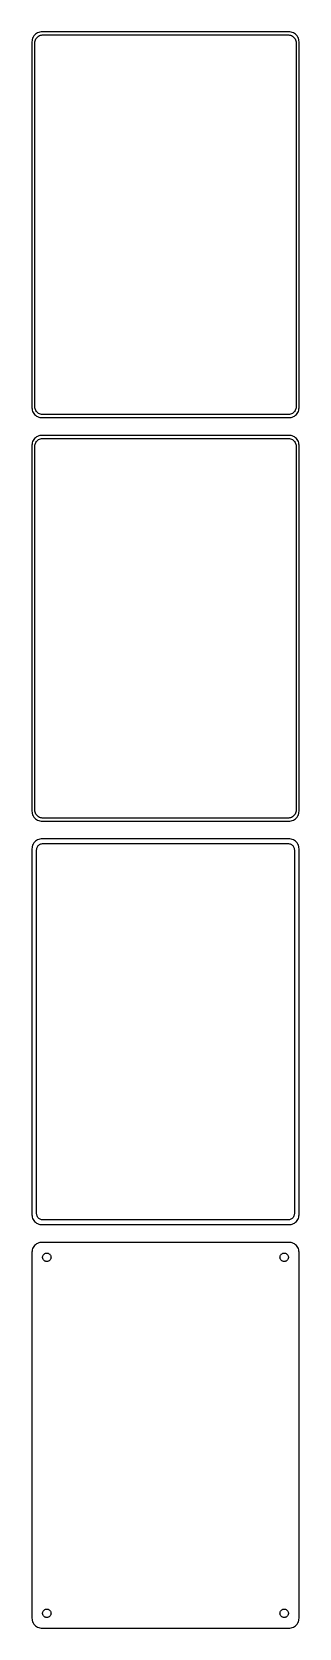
# Model space of a CAD drawing. Header units: metres. Extents: x -68 to 68, y 719 to 1525.
import ezdxf

# ---------------------------------------------------------------- set-up
doc = ezdxf.new("R2010")
doc.units = ezdxf.units.M

msp = doc.modelspace()

# ---------------------------------------------------------------- linework, layer by layer
for p, q in [((-64.0451, 1525.26), (-64.6289, 1525.02)), ((-63.4369, 1525.41), (-64.0451, 1525.26)), ((-62.8139, 1525.49), (-63.4369, 1525.41)), ((62.8139, 1525.49), (-62.8139, 1525.49)), ((63.4369, 1525.41), (62.8139, 1525.49)), ((64.0451, 1525.26), (63.4369, 1525.41)), ((64.6289, 1525.02), (64.0451, 1525.26)), ((-67.4606, 1521.13), (-67.5, 1520.5)), ((-67.5, 1520.5), (-67.5, 1335.5)), ((-67.3429, 1521.74), (-67.4606, 1521.13)), ((-67.1489, 1522.34), (-67.3429, 1521.74)), ((-66.8815, 1522.91), (-67.1489, 1522.34)), ((-66.5451, 1523.44), (-66.8815, 1522.91)), ((-66.1448, 1523.92), (-66.5451, 1523.44)), ((-65.6871, 1524.35), (-66.1448, 1523.92)), ((-66, 1520), (-65.9685, 1520.5)), ((-66, 1336), (-66, 1520)), ((-65.9685, 1520.5), (-65.8743, 1520.99)), ((-65.8743, 1520.99), (-65.7191, 1521.47)), ((-65.7191, 1521.47), (-65.5052, 1521.93)), ((-65.1791, 1524.72), (-65.6871, 1524.35)), ((-65.5052, 1521.93), (-65.2361, 1522.35)), ((-65.2361, 1522.35), (-64.9159, 1522.74)), ((-64.6289, 1525.02), (-65.1791, 1524.72)), ((-64.9159, 1522.74), (-64.5497, 1523.08)), ((-64.5497, 1523.08), (-64.1433, 1523.38)), ((-64.1433, 1523.38), (-63.7031, 1523.62)), ((-63.7031, 1523.62), (-63.2361, 1523.8)), ((-63.2361, 1523.8), (-62.7495, 1523.93)), ((-62.7495, 1523.93), (-62.2512, 1523.99)), ((-62.2512, 1523.99), (62.2512, 1523.99)), ((62.2512, 1523.99), (62.7495, 1523.93)), ((62.7495, 1523.93), (63.2361, 1523.8)), ((63.2361, 1523.8), (63.7031, 1523.62)), ((63.7031, 1523.62), (64.1433, 1523.38)), ((64.1433, 1523.38), (64.5497, 1523.08)), ((64.5497, 1523.08), (64.9159, 1522.74)), ((65.1791, 1524.72), (64.6289, 1525.02)), ((64.9159, 1522.74), (65.2361, 1522.35)), ((65.6871, 1524.35), (65.1791, 1524.72)), ((65.2361, 1522.35), (65.5052, 1521.93)), ((65.5052, 1521.93), (65.7191, 1521.47)), ((66.1448, 1523.92), (65.6871, 1524.35)), ((65.7191, 1521.47), (65.8743, 1520.99)), ((65.8743, 1520.99), (65.9685, 1520.5)), ((65.9685, 1520.5), (66, 1520)), ((66, 1520), (66, 1336)), ((66.5451, 1523.44), (66.1448, 1523.92)), ((66.8815, 1522.91), (66.5451, 1523.44)), ((67.1489, 1522.34), (66.8815, 1522.91)), ((67.3429, 1521.74), (67.1489, 1522.34)), ((67.4606, 1521.13), (67.3429, 1521.74)), ((67.5, 1520.5), (67.4606, 1521.13)), ((67.5, 1335.5), (67.5, 1520.5)), ((-67.5, 1335.5), (-67.4606, 1334.87)), ((-67.4606, 1334.87), (-67.3429, 1334.26)), ((-67.3429, 1334.26), (-67.1489, 1333.66)), ((-67.1489, 1333.66), (-66.8815, 1333.09)), ((-66.8815, 1333.09), (-66.5451, 1332.56)), ((-66.5451, 1332.56), (-66.1448, 1332.08)), ((-66.1448, 1332.08), (-65.6871, 1331.65)), ((-65.9685, 1335.5), (-66, 1336)), ((-65.8743, 1335.01), (-65.9685, 1335.5)), ((-65.7191, 1334.53), (-65.8743, 1335.01)), ((-65.5052, 1334.07), (-65.7191, 1334.53)), ((-65.6871, 1331.65), (-65.1791, 1331.28)), ((-65.2361, 1333.65), (-65.5052, 1334.07)), ((-64.9159, 1333.26), (-65.2361, 1333.65)), ((-64.5497, 1332.92), (-64.9159, 1333.26)), ((-64.1433, 1332.62), (-64.5497, 1332.92)), ((-63.7031, 1332.38), (-64.1433, 1332.62)), ((-63.2361, 1332.2), (-63.7031, 1332.38)), ((-62.7495, 1332.07), (-63.2361, 1332.2)), ((-62.2512, 1332.01), (-62.7495, 1332.07)), ((62.2512, 1332.01), (-62.2512, 1332.01)), ((62.7495, 1332.07), (62.2512, 1332.01)), ((63.2361, 1332.2), (62.7495, 1332.07)), ((63.7031, 1332.38), (63.2361, 1332.2)), ((64.1433, 1332.62), (63.7031, 1332.38)), ((64.5497, 1332.92), (64.1433, 1332.62)), ((64.9159, 1333.26), (64.5497, 1332.92)), ((65.2361, 1333.65), (64.9159, 1333.26)), ((65.1791, 1331.28), (65.6871, 1331.65)), ((65.5052, 1334.07), (65.2361, 1333.65)), ((65.7191, 1334.53), (65.5052, 1334.07)), ((65.6871, 1331.65), (66.1448, 1332.08)), ((65.8743, 1335.01), (65.7191, 1334.53)), ((65.9685, 1335.5), (65.8743, 1335.01)), ((66, 1336), (65.9685, 1335.5)), ((66.1448, 1332.08), (66.5451, 1332.56)), ((66.5451, 1332.56), (66.8815, 1333.09)), ((66.8815, 1333.09), (67.1489, 1333.66)), ((67.1489, 1333.66), (67.3429, 1334.26)), ((67.3429, 1334.26), (67.4606, 1334.87)), ((67.4606, 1334.87), (67.5, 1335.5)), ((-65.1791, 1331.28), (-64.6289, 1330.98)), ((-64.6289, 1330.98), (-64.0451, 1330.74)), ((-64.0451, 1330.74), (-63.4369, 1330.59)), ((-63.4369, 1330.59), (-62.8139, 1330.51)), ((-62.8139, 1330.51), (62.8139, 1330.51)), ((62.8139, 1330.51), (63.4369, 1330.59)), ((63.4369, 1330.59), (64.0451, 1330.74)), ((64.0451, 1330.74), (64.6289, 1330.98)), ((64.6289, 1330.98), (65.1791, 1331.28)), ((-67.4606, 1317.13), (-67.5, 1316.5)), ((-67.5, 1316.5), (-67.5, 1131.5)), ((-67.3429, 1317.74), (-67.4606, 1317.13)), ((-67.1489, 1318.34), (-67.3429, 1317.74)), ((-66.8815, 1318.91), (-67.1489, 1318.34)), ((-66.5451, 1319.44), (-66.8815, 1318.91)), ((-66.1448, 1319.92), (-66.5451, 1319.44)), ((-65.6871, 1320.35), (-66.1448, 1319.92)), ((-66, 1316), (-65.9685, 1316.5)), ((-66, 1132), (-66, 1316)), ((-65.9685, 1316.5), (-65.8743, 1316.99)), ((-65.8743, 1316.99), (-65.7191, 1317.47)), ((-65.7191, 1317.47), (-65.5052, 1317.93)), ((-65.1791, 1320.72), (-65.6871, 1320.35)), ((-65.5052, 1317.93), (-65.2361, 1318.35)), ((-65.2361, 1318.35), (-64.9159, 1318.74)), ((-64.6289, 1321.02), (-65.1791, 1320.72)), ((-64.9159, 1318.74), (-64.5497, 1319.08)), ((-64.0451, 1321.26), (-64.6289, 1321.02)), ((-64.5497, 1319.08), (-64.1433, 1319.38)), ((-64.1433, 1319.38), (-63.7031, 1319.62)), ((-63.4369, 1321.41), (-64.0451, 1321.26)), ((-63.7031, 1319.62), (-63.2361, 1319.8)), ((-62.8139, 1321.49), (-63.4369, 1321.41)), ((-63.2361, 1319.8), (-62.7495, 1319.93)), ((62.8139, 1321.49), (-62.8139, 1321.49)), ((-62.7495, 1319.93), (-62.2512, 1319.99)), ((-62.2512, 1319.99), (62.2512, 1319.99)), ((62.2512, 1319.99), (62.7495, 1319.93)), ((62.7495, 1319.93), (63.2361, 1319.8)), ((63.4369, 1321.41), (62.8139, 1321.49)), ((63.2361, 1319.8), (63.7031, 1319.62)), ((64.0451, 1321.26), (63.4369, 1321.41)), ((63.7031, 1319.62), (64.1433, 1319.38)), ((64.6289, 1321.02), (64.0451, 1321.26)), ((64.1433, 1319.38), (64.5497, 1319.08)), ((64.5497, 1319.08), (64.9159, 1318.74)), ((65.1791, 1320.72), (64.6289, 1321.02)), ((64.9159, 1318.74), (65.2361, 1318.35)), ((65.6871, 1320.35), (65.1791, 1320.72)), ((65.2361, 1318.35), (65.5052, 1317.93)), ((65.5052, 1317.93), (65.7191, 1317.47)), ((66.1448, 1319.92), (65.6871, 1320.35)), ((65.7191, 1317.47), (65.8743, 1316.99)), ((65.8743, 1316.99), (65.9685, 1316.5)), ((65.9685, 1316.5), (66, 1316)), ((66, 1316), (66, 1132)), ((66.5451, 1319.44), (66.1448, 1319.92)), ((66.8815, 1318.91), (66.5451, 1319.44)), ((67.1489, 1318.34), (66.8815, 1318.91)), ((67.3429, 1317.74), (67.1489, 1318.34)), ((67.4606, 1317.13), (67.3429, 1317.74)), ((67.5, 1316.5), (67.4606, 1317.13)), ((67.5, 1131.5), (67.5, 1316.5)), ((-67.5, 1131.5), (-67.4606, 1130.87)), ((-67.4606, 1130.87), (-67.3429, 1130.26)), ((-67.3429, 1130.26), (-67.1489, 1129.66)), ((-65.9685, 1131.5), (-66, 1132)), ((-65.8743, 1131.01), (-65.9685, 1131.5)), ((-65.7191, 1130.53), (-65.8743, 1131.01)), ((-65.5052, 1130.07), (-65.7191, 1130.53)), ((-65.2361, 1129.65), (-65.5052, 1130.07)), ((65.5052, 1130.07), (65.2361, 1129.65)), ((65.7191, 1130.53), (65.5052, 1130.07)), ((65.8743, 1131.01), (65.7191, 1130.53)), ((65.9685, 1131.5), (65.8743, 1131.01)), ((66, 1132), (65.9685, 1131.5)), ((67.1489, 1129.66), (67.3429, 1130.26)), ((67.3429, 1130.26), (67.4606, 1130.87)), ((67.4606, 1130.87), (67.5, 1131.5)), ((-67.1489, 1129.66), (-66.8815, 1129.09)), ((-66.8815, 1129.09), (-66.5451, 1128.56)), ((-66.5451, 1128.56), (-66.1448, 1128.08)), ((-66.1448, 1128.08), (-65.6871, 1127.65)), ((-65.6871, 1127.65), (-65.1791, 1127.28)), ((-64.9159, 1129.26), (-65.2361, 1129.65)), ((-65.1791, 1127.28), (-64.6289, 1126.98)), ((-64.5497, 1128.92), (-64.9159, 1129.26)), ((-64.6289, 1126.98), (-64.0451, 1126.74)), ((-64.1433, 1128.62), (-64.5497, 1128.92)), ((-63.7031, 1128.38), (-64.1433, 1128.62)), ((-64.0451, 1126.74), (-63.4369, 1126.59)), ((-63.2361, 1128.2), (-63.7031, 1128.38)), ((-63.4369, 1126.59), (-62.8139, 1126.51)), ((-62.7495, 1128.07), (-63.2361, 1128.2)), ((-62.8139, 1126.51), (62.8139, 1126.51)), ((-62.2512, 1128.01), (-62.7495, 1128.07)), ((62.2512, 1128.01), (-62.2512, 1128.01)), ((62.7495, 1128.07), (62.2512, 1128.01)), ((63.2361, 1128.2), (62.7495, 1128.07)), ((62.8139, 1126.51), (63.4369, 1126.59)), ((63.7031, 1128.38), (63.2361, 1128.2)), ((63.4369, 1126.59), (64.0451, 1126.74)), ((64.1433, 1128.62), (63.7031, 1128.38)), ((64.0451, 1126.74), (64.6289, 1126.98)), ((64.5497, 1128.92), (64.1433, 1128.62)), ((64.9159, 1129.26), (64.5497, 1128.92)), ((64.6289, 1126.98), (65.1791, 1127.28)), ((65.2361, 1129.65), (64.9159, 1129.26)), ((65.1791, 1127.28), (65.6871, 1127.65)), ((65.6871, 1127.65), (66.1448, 1128.08)), ((66.1448, 1128.08), (66.5451, 1128.56)), ((66.5451, 1128.56), (66.8815, 1129.09)), ((66.8815, 1129.09), (67.1489, 1129.66)), ((-67.3429, 1113.74), (-67.4606, 1113.13)), ((-67.1489, 1114.34), (-67.3429, 1113.74)), ((-66.8815, 1114.91), (-67.1489, 1114.34)), ((-66.5451, 1115.44), (-66.8815, 1114.91)), ((-66.1448, 1115.92), (-66.5451, 1115.44)), ((-65.6871, 1116.35), (-66.1448, 1115.92)), ((-65.1791, 1116.72), (-65.6871, 1116.35)), ((-64.6289, 1117.02), (-65.1791, 1116.72)), ((-64.7279, 1113.5), (-64.5184, 1113.83)), ((-64.0451, 1117.26), (-64.6289, 1117.02)), ((-64.5184, 1113.83), (-64.2692, 1114.13)), ((-64.2692, 1114.13), (-63.9842, 1114.4)), ((-63.4369, 1117.41), (-64.0451, 1117.26)), ((-63.9842, 1114.4), (-63.668, 1114.63)), ((-63.668, 1114.63), (-63.3254, 1114.82)), ((-62.8139, 1117.49), (-63.4369, 1117.41)), ((-63.3254, 1114.82), (-62.9619, 1114.96)), ((-62.9619, 1114.96), (-62.5833, 1115.06)), ((62.8139, 1117.49), (-62.8139, 1117.49)), ((-62.5833, 1115.06), (-62.1954, 1115.11)), ((-62.1954, 1115.11), (62.1954, 1115.11)), ((62.1954, 1115.11), (62.5833, 1115.06)), ((62.5833, 1115.06), (62.9619, 1114.96)), ((63.4369, 1117.41), (62.8139, 1117.49)), ((62.9619, 1114.96), (63.3254, 1114.82)), ((63.3254, 1114.82), (63.668, 1114.63)), ((64.0451, 1117.26), (63.4369, 1117.41)), ((63.668, 1114.63), (63.9842, 1114.4)), ((63.9842, 1114.4), (64.2692, 1114.13)), ((64.6289, 1117.02), (64.0451, 1117.26)), ((64.2692, 1114.13), (64.5184, 1113.83)), ((64.5184, 1113.83), (64.7279, 1113.5)), ((65.1791, 1116.72), (64.6289, 1117.02)), ((65.6871, 1116.35), (65.1791, 1116.72)), ((66.1448, 1115.92), (65.6871, 1116.35)), ((66.5451, 1115.44), (66.1448, 1115.92)), ((66.8815, 1114.91), (66.5451, 1115.44)), ((67.1489, 1114.34), (66.8815, 1114.91)), ((67.3429, 1113.74), (67.1489, 1114.34)), ((67.4606, 1113.13), (67.3429, 1113.74)), ((-67.4606, 1113.13), (-67.5, 1112.5)), ((-67.5, 1112.5), (-67.5, 927.5)), ((-65.1129, 1112), (-65.0884, 1112.39)), ((-65.1129, 928), (-65.1129, 1112)), ((-65.0884, 1112.39), (-65.0151, 1112.77)), ((-65.0151, 1112.77), (-64.8943, 1113.15)), ((-64.8943, 1113.15), (-64.7279, 1113.5)), ((64.7279, 1113.5), (64.8943, 1113.15)), ((64.8943, 1113.15), (65.0151, 1112.77)), ((65.0151, 1112.77), (65.0884, 1112.39)), ((65.0884, 1112.39), (65.1129, 1112)), ((65.1129, 1112), (65.1129, 928)), ((67.5, 1112.5), (67.4606, 1113.13)), ((67.5, 927.5), (67.5, 1112.5)), ((-67.5, 927.5), (-67.4606, 926.873)), ((-67.4606, 926.873), (-67.3429, 926.257)), ((-67.3429, 926.257), (-67.1489, 925.659)), ((-67.1489, 925.659), (-66.8815, 925.091)), ((-66.8815, 925.091), (-66.5451, 924.561)), ((-66.5451, 924.561), (-66.1448, 924.077)), ((-66.1448, 924.077), (-65.6871, 923.647)), ((-65.6871, 923.647), (-65.1791, 923.278)), ((-65.1791, 923.278), (-64.6289, 922.976)), ((-65.0884, 927.61), (-65.1129, 928)), ((-65.0151, 927.226), (-65.0884, 927.61)), ((-64.8943, 926.854), (-65.0151, 927.226)), ((-64.7279, 926.5), (-64.8943, 926.854)), ((-64.5184, 926.17), (-64.7279, 926.5)), ((-64.6289, 922.976), (-64.0451, 922.745)), ((-64.2692, 925.869), (-64.5184, 926.17)), ((-63.9842, 925.601), (-64.2692, 925.869)), ((-64.0451, 922.745), (-63.4369, 922.589)), ((-63.668, 925.372), (-63.9842, 925.601)), ((-63.3254, 925.183), (-63.668, 925.372)), ((-63.4369, 922.589), (-62.8139, 922.51)), ((-62.9619, 925.039), (-63.3254, 925.183)), ((-62.5833, 924.942), (-62.9619, 925.039)), ((-62.8139, 922.51), (62.8139, 922.51)), ((-62.1954, 924.893), (-62.5833, 924.942)), ((62.1954, 924.893), (-62.1954, 924.893)), ((62.5833, 924.942), (62.1954, 924.893)), ((62.9619, 925.039), (62.5833, 924.942)), ((62.8139, 922.51), (63.4369, 922.589)), ((63.3254, 925.183), (62.9619, 925.039)), ((63.668, 925.372), (63.3254, 925.183)), ((63.4369, 922.589), (64.0451, 922.745)), ((63.9842, 925.601), (63.668, 925.372)), ((64.2692, 925.869), (63.9842, 925.601)), ((64.0451, 922.745), (64.6289, 922.976)), ((64.5184, 926.17), (64.2692, 925.869)), ((64.7279, 926.5), (64.5184, 926.17)), ((64.6289, 922.976), (65.1791, 923.278)), ((64.8943, 926.854), (64.7279, 926.5)), ((65.0151, 927.226), (64.8943, 926.854)), ((65.0884, 927.61), (65.0151, 927.226)), ((65.1129, 928), (65.0884, 927.61)), ((65.1791, 923.278), (65.6871, 923.647)), ((65.6871, 923.647), (66.1448, 924.077)), ((66.1448, 924.077), (66.5451, 924.561)), ((66.5451, 924.561), (66.8815, 925.091)), ((66.8815, 925.091), (67.1489, 925.659)), ((67.1489, 925.659), (67.3429, 926.257)), ((67.3429, 926.257), (67.4606, 926.873)), ((67.4606, 926.873), (67.5, 927.5)), ((-66.1448, 911.923), (-66.5451, 911.439)), ((-65.6871, 912.353), (-66.1448, 911.923)), ((-65.1791, 912.722), (-65.6871, 912.353)), ((-64.6289, 913.024), (-65.1791, 912.722)), ((-64.0451, 913.255), (-64.6289, 913.024)), ((-63.4369, 913.411), (-64.0451, 913.255)), ((-62.8139, 913.49), (-63.4369, 913.411)), ((62.8139, 913.49), (-62.8139, 913.49)), ((63.4369, 913.411), (62.8139, 913.49)), ((64.0451, 913.255), (63.4369, 913.411)), ((64.6289, 913.024), (64.0451, 913.255)), ((65.1791, 912.722), (64.6289, 913.024)), ((65.6871, 912.353), (65.1791, 912.722)), ((66.1448, 911.923), (65.6871, 912.353)), ((66.5451, 911.439), (66.1448, 911.923)), ((-67.4606, 909.127), (-67.5, 908.5)), ((-67.5, 908.5), (-67.5, 723.5)), ((-67.3429, 909.743), (-67.4606, 909.127)), ((-67.1489, 910.341), (-67.3429, 909.743)), ((-66.8815, 910.909), (-67.1489, 910.341)), ((-66.5451, 911.439), (-66.8815, 910.909)), ((-62.1353, 906), (-62.1185, 906.268)), ((-62.1185, 905.732), (-62.1353, 906)), ((-62.1185, 906.268), (-62.0682, 906.531)), ((-62.0682, 905.469), (-62.1185, 905.732)), ((-62.0682, 906.531), (-61.9853, 906.786)), ((-61.9853, 905.214), (-62.0682, 905.469)), ((-61.9853, 906.786), (-61.8712, 907.029)), ((-61.8712, 904.971), (-61.9853, 905.214)), ((-61.8712, 907.029), (-61.7275, 907.255)), ((-61.7275, 904.745), (-61.8712, 904.971)), ((-61.7275, 907.255), (-61.5565, 907.462)), ((-61.5565, 904.538), (-61.7275, 904.745)), ((-61.5565, 907.462), (-61.3611, 907.645)), ((-61.3611, 904.355), (-61.5565, 904.538)), ((-61.3611, 907.645), (-61.1441, 907.803)), ((-61.1441, 904.197), (-61.3611, 904.355)), ((-61.1441, 907.803), (-60.9092, 907.932)), ((-60.9092, 904.068), (-61.1441, 904.197)), ((-60.9092, 907.932), (-60.6598, 908.031)), ((-60.6598, 903.969), (-60.9092, 904.068)), ((-60.6598, 908.031), (-60.4001, 908.097)), ((-60.4001, 903.903), (-60.6598, 903.969)), ((-60.4001, 908.097), (-60.1341, 908.131)), ((-60.1341, 903.869), (-60.4001, 903.903)), ((-60.1341, 908.131), (-59.8659, 908.131)), ((-59.8659, 903.869), (-60.1341, 903.869)), ((-59.8659, 908.131), (-59.5999, 908.097)), ((-59.5999, 903.903), (-59.8659, 903.869)), ((-59.5999, 908.097), (-59.3401, 908.031)), ((-59.3401, 903.969), (-59.5999, 903.903)), ((-59.3401, 908.031), (-59.0908, 907.932)), ((-59.0908, 904.068), (-59.3401, 903.969)), ((-59.0908, 907.932), (-58.8559, 907.803)), ((-58.8559, 904.197), (-59.0908, 904.068)), ((-58.8559, 907.803), (-58.6389, 907.645)), ((-58.6389, 904.355), (-58.8559, 904.197)), ((-58.6389, 907.645), (-58.4434, 907.462)), ((-58.4434, 904.538), (-58.6389, 904.355)), ((-58.4434, 907.462), (-58.2725, 907.255)), ((-58.2725, 904.745), (-58.4434, 904.538)), ((-58.2725, 907.255), (-58.1288, 907.029)), ((-58.1288, 904.971), (-58.2725, 904.745)), ((-58.1288, 907.029), (-58.0146, 906.786)), ((-58.0146, 905.214), (-58.1288, 904.971)), ((-58.0146, 906.786), (-57.9318, 906.531)), ((-57.9318, 905.469), (-58.0146, 905.214)), ((-57.9318, 906.531), (-57.8815, 906.268)), ((-57.8815, 905.732), (-57.9318, 905.469)), ((-57.8815, 906.268), (-57.8647, 906)), ((-57.8647, 906), (-57.8815, 905.732)), ((57.8647, 906), (57.8815, 906.268)), ((57.8815, 905.732), (57.8647, 906)), ((57.8815, 906.268), (57.9318, 906.531)), ((57.9318, 905.469), (57.8815, 905.732)), ((57.9318, 906.531), (58.0146, 906.786)), ((58.0146, 905.214), (57.9318, 905.469)), ((58.0146, 906.786), (58.1288, 907.029)), ((58.1288, 904.971), (58.0146, 905.214)), ((58.1288, 907.029), (58.2725, 907.255)), ((58.2725, 904.745), (58.1288, 904.971)), ((58.2725, 907.255), (58.4434, 907.462)), ((58.4434, 904.538), (58.2725, 904.745)), ((58.4434, 907.462), (58.6389, 907.645)), ((58.6389, 904.355), (58.4434, 904.538)), ((58.6389, 907.645), (58.8559, 907.803)), ((58.8559, 904.197), (58.6389, 904.355)), ((58.8559, 907.803), (59.0908, 907.932)), ((59.0908, 904.068), (58.8559, 904.197)), ((59.0908, 907.932), (59.3401, 908.031)), ((59.3401, 903.969), (59.0908, 904.068)), ((59.3401, 908.031), (59.5999, 908.097)), ((59.5999, 903.903), (59.3401, 903.969)), ((59.5999, 908.097), (59.8659, 908.131)), ((59.8659, 903.869), (59.5999, 903.903)), ((59.8659, 908.131), (60.1341, 908.131)), ((60.1341, 903.869), (59.8659, 903.869)), ((60.1341, 908.131), (60.4001, 908.097)), ((60.4001, 903.903), (60.1341, 903.869)), ((60.4001, 908.097), (60.6598, 908.031)), ((60.6598, 903.969), (60.4001, 903.903)), ((60.6598, 908.031), (60.9092, 907.932)), ((60.9092, 904.068), (60.6598, 903.969)), ((60.9092, 907.932), (61.1441, 907.803)), ((61.1441, 904.197), (60.9092, 904.068)), ((61.1441, 907.803), (61.3611, 907.645)), ((61.3611, 904.355), (61.1441, 904.197)), ((61.3611, 907.645), (61.5565, 907.462)), ((61.5565, 904.538), (61.3611, 904.355)), ((61.5565, 907.462), (61.7275, 907.255)), ((61.7275, 904.745), (61.5565, 904.538)), ((61.7275, 907.255), (61.8712, 907.029)), ((61.8712, 904.971), (61.7275, 904.745)), ((61.8712, 907.029), (61.9853, 906.786)), ((61.9853, 905.214), (61.8712, 904.971)), ((61.9853, 906.786), (62.0682, 906.531)), ((62.0682, 905.469), (61.9853, 905.214)), ((62.0682, 906.531), (62.1185, 906.268)), ((62.1185, 905.732), (62.0682, 905.469)), ((62.1185, 906.268), (62.1353, 906)), ((62.1353, 906), (62.1185, 905.732)), ((66.8815, 910.909), (66.5451, 911.439)), ((67.1489, 910.341), (66.8815, 910.909)), ((67.3429, 909.743), (67.1489, 910.341)), ((67.4606, 909.127), (67.3429, 909.743)), ((67.5, 908.5), (67.4606, 909.127)), ((67.5, 723.5), (67.5, 908.5)), ((-62.1185, 726.268), (-62.0682, 726.531)), ((-62.0682, 726.531), (-61.9853, 726.786)), ((-61.9853, 726.786), (-61.8712, 727.029)), ((-61.8712, 727.029), (-61.7275, 727.255)), ((-61.7275, 727.255), (-61.5565, 727.462)), ((-61.5565, 727.462), (-61.3611, 727.645)), ((-61.3611, 727.645), (-61.1441, 727.803)), ((-61.1441, 727.803), (-60.9092, 727.932)), ((-60.9092, 727.932), (-60.6598, 728.031)), ((-60.6598, 728.031), (-60.4001, 728.097)), ((-60.4001, 728.097), (-60.1341, 728.131)), ((-60.1341, 728.131), (-59.8659, 728.131)), ((-59.8659, 728.131), (-59.5999, 728.097)), ((-59.5999, 728.097), (-59.3401, 728.031)), ((-59.3401, 728.031), (-59.0908, 727.932)), ((-59.0908, 727.932), (-58.8559, 727.803)), ((-58.8559, 727.803), (-58.6389, 727.645)), ((-58.6389, 727.645), (-58.4434, 727.462)), ((-58.4434, 727.462), (-58.2725, 727.255)), ((-58.2725, 727.255), (-58.1288, 727.029)), ((-58.1288, 727.029), (-58.0146, 726.786)), ((-58.0146, 726.786), (-57.9318, 726.531)), ((-57.9318, 726.531), (-57.8815, 726.268)), ((57.8815, 726.268), (57.9318, 726.531)), ((57.9318, 726.531), (58.0146, 726.786)), ((58.0146, 726.786), (58.1288, 727.029)), ((58.1288, 727.029), (58.2725, 727.255)), ((58.2725, 727.255), (58.4434, 727.462)), ((58.4434, 727.462), (58.6389, 727.645)), ((58.6389, 727.645), (58.8559, 727.803)), ((58.8559, 727.803), (59.0908, 727.932)), ((59.0908, 727.932), (59.3401, 728.031)), ((59.3401, 728.031), (59.5999, 728.097)), ((59.5999, 728.097), (59.8659, 728.131)), ((59.8659, 728.131), (60.1341, 728.131)), ((60.1341, 728.131), (60.4001, 728.097)), ((60.4001, 728.097), (60.6598, 728.031)), ((60.6598, 728.031), (60.9092, 727.932)), ((60.9092, 727.932), (61.1441, 727.803)), ((61.1441, 727.803), (61.3611, 727.645)), ((61.3611, 727.645), (61.5565, 727.462)), ((61.5565, 727.462), (61.7275, 727.255)), ((61.7275, 727.255), (61.8712, 727.029)), ((61.8712, 727.029), (61.9853, 726.786)), ((61.9853, 726.786), (62.0682, 726.531)), ((62.0682, 726.531), (62.1185, 726.268)), ((-67.5, 723.5), (-67.4606, 722.873)), ((-67.4606, 722.873), (-67.3429, 722.257)), ((-67.3429, 722.257), (-67.1489, 721.659)), ((-67.1489, 721.659), (-66.8815, 721.091)), ((-66.8815, 721.091), (-66.5451, 720.561)), ((-66.5451, 720.561), (-66.1448, 720.077)), ((-66.1448, 720.077), (-65.6871, 719.647)), ((-65.6871, 719.647), (-65.1791, 719.278)), ((-65.1791, 719.278), (-64.6289, 718.976)), ((-64.6289, 718.976), (-64.0451, 718.745)), ((-64.0451, 718.745), (-63.4369, 718.589)), ((-63.4369, 718.589), (-62.8139, 718.51)), ((-62.8139, 718.51), (62.8139, 718.51)), ((-62.1353, 726), (-62.1185, 726.268)), ((-62.1185, 725.732), (-62.1353, 726)), ((-62.0682, 725.469), (-62.1185, 725.732)), ((-61.9853, 725.214), (-62.0682, 725.469)), ((-61.8712, 724.971), (-61.9853, 725.214)), ((-61.7275, 724.745), (-61.8712, 724.971)), ((-61.5565, 724.538), (-61.7275, 724.745)), ((-61.3611, 724.355), (-61.5565, 724.538)), ((-61.1441, 724.197), (-61.3611, 724.355)), ((-60.9092, 724.068), (-61.1441, 724.197)), ((-60.6598, 723.969), (-60.9092, 724.068)), ((-60.4001, 723.903), (-60.6598, 723.969)), ((-60.1341, 723.869), (-60.4001, 723.903)), ((-59.8659, 723.869), (-60.1341, 723.869)), ((-59.5999, 723.903), (-59.8659, 723.869)), ((-59.3401, 723.969), (-59.5999, 723.903)), ((-59.0908, 724.068), (-59.3401, 723.969)), ((-58.8559, 724.197), (-59.0908, 724.068)), ((-58.6389, 724.355), (-58.8559, 724.197)), ((-58.4434, 724.538), (-58.6389, 724.355)), ((-58.2725, 724.745), (-58.4434, 724.538)), ((-58.1288, 724.971), (-58.2725, 724.745)), ((-58.0146, 725.214), (-58.1288, 724.971)), ((-57.9318, 725.469), (-58.0146, 725.214)), ((-57.8815, 725.732), (-57.9318, 725.469)), ((-57.8815, 726.268), (-57.8647, 726)), ((-57.8647, 726), (-57.8815, 725.732)), ((57.8647, 726), (57.8815, 726.268)), ((57.8815, 725.732), (57.8647, 726)), ((57.9318, 725.469), (57.8815, 725.732)), ((58.0146, 725.214), (57.9318, 725.469)), ((58.1288, 724.971), (58.0146, 725.214)), ((58.2725, 724.745), (58.1288, 724.971)), ((58.4434, 724.538), (58.2725, 724.745)), ((58.6389, 724.355), (58.4434, 724.538)), ((58.8559, 724.197), (58.6389, 724.355)), ((59.0908, 724.068), (58.8559, 724.197)), ((59.3401, 723.969), (59.0908, 724.068)), ((59.5999, 723.903), (59.3401, 723.969)), ((59.8659, 723.869), (59.5999, 723.903)), ((60.1341, 723.869), (59.8659, 723.869)), ((60.4001, 723.903), (60.1341, 723.869)), ((60.6598, 723.969), (60.4001, 723.903)), ((60.9092, 724.068), (60.6598, 723.969)), ((61.1441, 724.197), (60.9092, 724.068)), ((61.3611, 724.355), (61.1441, 724.197)), ((61.5565, 724.538), (61.3611, 724.355)), ((61.7275, 724.745), (61.5565, 724.538)), ((61.8712, 724.971), (61.7275, 724.745)), ((61.9853, 725.214), (61.8712, 724.971)), ((62.0682, 725.469), (61.9853, 725.214)), ((62.1185, 725.732), (62.0682, 725.469)), ((62.1185, 726.268), (62.1353, 726)), ((62.1353, 726), (62.1185, 725.732)), ((62.8139, 718.51), (63.4369, 718.589)), ((63.4369, 718.589), (64.0451, 718.745)), ((64.0451, 718.745), (64.6289, 718.976)), ((64.6289, 718.976), (65.1791, 719.278)), ((65.1791, 719.278), (65.6871, 719.647)), ((65.6871, 719.647), (66.1448, 720.077)), ((66.1448, 720.077), (66.5451, 720.561)), ((66.5451, 720.561), (66.8815, 721.091)), ((66.8815, 721.091), (67.1489, 721.659)), ((67.1489, 721.659), (67.3429, 722.257)), ((67.3429, 722.257), (67.4606, 722.873)), ((67.4606, 722.873), (67.5, 723.5))]:
    msp.add_line(p, q)

doc.saveas('drawing.dxf')
